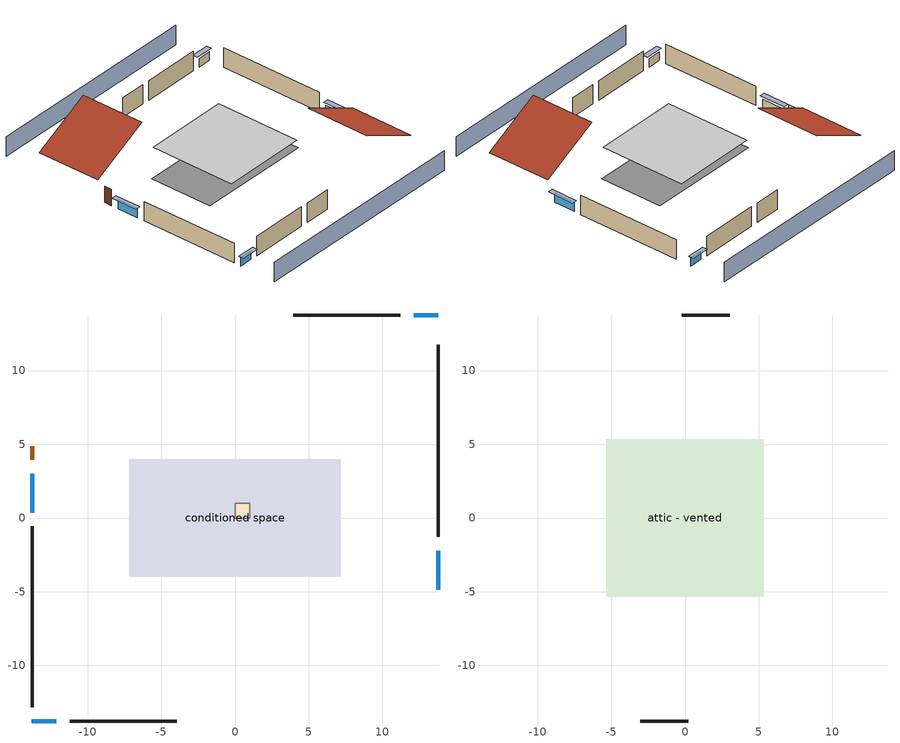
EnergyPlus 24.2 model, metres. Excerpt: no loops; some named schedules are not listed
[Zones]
conditioned space
 floor foundation (Slab1 construction): -7.17,-3.98 -7.17,3.98 7.17,3.98 7.17,-3.98 z0
 wall outside (AdiabaticWallConstruction 1): -13.77,4.86 -13.77,3.94 z0:2.03
 wall outside (AdiabaticWallConstruction): 13.77,-4.86 13.77,-2.21 / -13.77,3.01 -13.77,0.36 z0:1.19; -13.77,-13.77 -12.13,-13.77 / 13.77,13.77 12.13,13.77 z0:1.07
 wall outside (Wall1 construction): 13.77,-1.28 13.77,11.76 z0:2.44
 wall outside (Wall2 construction): -11.2,-13.77 -3.96,-13.77 z0:2.44
 wall outside (Wall3 construction): -13.77,-0.57 -13.77,-12.84 z0:2.44
 wall outside (Wall4 construction): 11.2,13.77 3.96,13.77 z0:2.44
 window (WindowConstruction): 13.77,-4.86 13.77,-2.21 z0:1.19
 window (WindowConstruction 1): -13.77,-13.77 -12.13,-13.77 z0:1.07
 window (WindowConstruction 2): -13.77,3.01 -13.77,0.36 z0:1.19
 window (WindowConstruction 3): 13.77,13.77 12.13,13.77 z0:1.07
 door (Door): -13.77,4.86 -13.77,3.94 z0:2.03
furnace airloop ret air zone
 floor adiabatic (AdiabaticConst): 0,0 0,1 1,1 1,0 z0
 wall adiabatic (AdiabaticConst): 0,1 0,0 1,0 1,1 0,1 z0:1
 ceiling adiabatic (AdiabaticConst): 1,0 1,1 0,1 0,0 z1
attic - vented
 floor to conditioned space (Floor1 construction Reversed): -5.34,-5.34 -5.34,5.34 5.34,5.34 5.34,-5.34 z2.44
 wall outside (Wall5 construction): -3.03,-13.77 0.22,-13.77 z0:2.44
 wall outside (Wall6 construction): 3.03,13.77 -0.22,13.77 z0:2.44
 roof outside (Roof1 construction): 13.77,-5.78,2.44 6.63,-5.78,6.01 6.63,-13.77,6.01 13.77,-13.77,2.44
 roof outside (Roof2 construction): -13.77,5.78,2.44 -6.63,5.78,6.01 -6.63,13.77,6.01 -13.77,13.77,2.44
shading: 13.77,18.34 -13.77,18.34 / -13.77,-18.34 13.77,-18.34 z0:2.44; 13.77,-1.9 13.77,-5.16 14.38,-5.16 14.38,-1.9 z1.49; -11.83,-13.77 -14.08,-13.77 -14.08,-14.38 -11.83,-14.38 z1.37; -13.77,0.06 -13.77,3.32 -14.38,3.32 -14.38,0.06 z1.49; 11.83,13.77 14.08,13.77 14.08,14.38 11.83,14.38 z1.37
[Building]
Building 1: Terrain=Suburbs
[Site:Location]
Portland Intl Arpt_OR: Latitude {deg}=45.59; Longitude {deg}=-122.6; Time Zone {hr}=-8; Elevation {m}=33; Keep Site Location Information=Yes
[Site:GroundTemperature:Shallow]
10.2558, 8.96328, 8.85977, 9.47314, 11.9355, 14.3863, 16.5111, 17.8571, 17.9714, 16.8767, 14.8061, 12.4304
[Site:WaterMainsTemperature]
Calculation Method=Schedule; Temperature Schedule=mains temperature schedule
[Material] Roughness=Rough; Thermal Absorptance=0.9
Name | Thickness {m} | Conductivity {W/m-K} | Density {kg/m3} | Specific Heat {J/kg-K} | Solar Absorptance | Visible Absorptance
asphalt or fiberglass shingles | 0.00635 | 0.162714 | 1121.4 | 1465.45 | 0.85 | 0.85
ceiling loosefill ins | 0.254 | 0.0480833 | 16.02 | 1046.75 | 0.7 | 0.7
ceiling stud and cavity | 0.1397 | 0.104117 | 65.682 | 1177.47 | 0.7 | 0.7
concrete 4.0 in. | 0.1016 | 1.803125 | 2242.8 | 837.4 | 0.7 | 0.7
door material | 0.04445 | 0.0612267 | 512.64 | 1214.23 | 0.7 | 0.7
floor covering | 0.0127 | 0.0450781 | 54.468 | 1339.84 | 0.9 | 0.9
furniture material conditioned space 1 | 0.1524 | 0.115458 | 640.8 | 1214.23 | 0.6 | 0.6
gypsum board | 0.0127 | 0.160291 | 801 | 837.4 | 0.6 | 0.6
osb sheathing 0.5 in. | 0.0127 | 0.115458 | 512.64 | 1214.23 | 0.6 | 0.6
osb sheathing 0.5 in. 1 | 0.0127 | 0.115458 | 512.64 | 1214.23 | 0.7 | 0.7
roof rigid ins | 0.00281632 | 0.029427 | 32.04 | 1214.23 | 0.7 | 0.7
wall rigid ins | 0.512978 | 0.029427 | 32.04 | 1214.23 | 0.7 | 0.7
wall stud and cavity | 0.1397 | 0.550994 | 139.0536 | 1170.24 | 0.7 | 0.7
wall stud and cavity 1 | 0.1397 | 0.727959 | 139.0536 | 1170.24 | 0.6 | 0.6
wall stud and cavity 2 | 0.0889 | 0.380278 | 52.3479 | 1209.89 | 0.7 | 0.7
wall stud and cavity 3 | 0.0889 | 0.391764 | 83.0341 | 1211.67 | 0.7 | 0.7
wood siding | 0.0254 | 0.102417 | 544.68 | 1172.36 | 0.85 | 0.85
wood siding 1; wood siding 2 | 0.0254 | 0.102417 | 544.68 | 1172.36 | 0.7 | 0.7
[Material:NoMass]
Adiabatic: Roughness=Rough; Thermal Resistance {m2-K/W}=176.1; Thermal Absorptance=0.9; Solar Absorptance=0.7; Visible Absorptance=0.7
[WindowMaterial:SimpleGlazingSystem]
WindowMaterial: U-Factor {W/m2-K}=6.58648; Solar Heat Gain Coefficient=0.76
[Construction]
AdiabaticConst: Adiabatic
AdiabaticWallConstruction: wood siding 1, wall rigid ins, wall stud and cavity 2, gypsum board
AdiabaticWallConstruction 1: wood siding 2, wall rigid ins, wall stud and cavity 2, gypsum board
Door: door material
Floor1 construction Reversed: gypsum board, ceiling stud and cavity, ceiling loosefill ins
furniture construction conditioned space 1: furniture material conditioned space 1
PartitionWallConstruction: gypsum board, wall stud and cavity 3, gypsum board
Roof1 construction; Roof2 construction: asphalt or fiberglass shingles, roof rigid ins, osb sheathing 0.5 in.
Slab1 construction: concrete 4.0 in., floor covering
Wall1 construction; Wall2 construction; Wall3 construction; Wall4 construction: wood siding, osb sheathing 0.5 in. 1, wall stud and cavity, gypsum board
Wall5 construction; Wall6 construction: wood siding, osb sheathing 0.5 in. 1, wall stud and cavity 1
WindowConstruction; WindowConstruction 1; WindowConstruction 2; WindowConstruction 3: WindowMaterial
[Zone] Multiplier=1
Name | Volume {m3} | Part of Total Floor Area
attic - vented | 90.8252 | Yes
conditioned space | 278.185 | Yes
furnace airloop ret air zone | 1 | No
[Space]
Name | Zone | Volume {m3} | Space Type
attic - vented 1 | attic - vented | 90.8252
conditioned space 1 | conditioned space | 278.185
furnace airloop ret air space | furnace airloop ret air zone |  | Plenum Space Type
[OtherEquipment] Design Level Calculation Method=EquipmentLevel
Name | Fuel Type | Zone or ZoneList or Space or SpaceList | Schedule | Design Level {W} | Fraction Latent | Fraction Radiant | Fraction Lost
furnace airloop_0 RetCondToDZ; furnace airloop_0 SupCondToDZ; furnace airloop_0 SupSensLkToDZ | None | attic - vented 1 | Always On Discrete | 0 | 0 | 0 | 0
furnace airloop_0 SupLatLkToDZ | None | attic - vented 1 | Always On Discrete | 0 | 1 | 0 | 0
clothes dryer 1 | NaturalGas | conditioned space 1 | clothes_dryer | 4133.92 | 0.015 | 0.081 | 0.85
cooking range 1 | Electricity | conditioned space 1 | cooking_range | 0 | 0.08 | 0.432 | 0.2
furnace airloop_0 SupCondToLv; furnace airloop_0 SupSensLkToCond; mech vent house fan sensible load; water heater sens | None | conditioned space 1 | Always On Discrete | 0 | 0 | 0 | 0
furnace airloop_0 SupLatLkToCond; mech vent house fan latent load; water heater lat | None | conditioned space 1 | Always On Discrete | 0 | 1 | 0 | 0
general water use latent | None | conditioned space 1 | general water use schedule | 44.1266 | 1 | 0 | 0
general water use sensible | None | conditioned space 1 | general water use schedule | -43.4886 | 0 | 0.6 | 0
misc fireplace | NaturalGas | conditioned space 1 | misc fireplace schedule | 345.03 | 0.1 | 0.3 | 0.4
water heater energy adjustment1 | Electricity | conditioned space 1 | Always On Discrete | 0.01 | 0 | 0 | 1
furnace airloop_0 RetCondToRP; furnace airloop_0 RetSensLkToRP | None | furnace airloop ret air space | Always On Discrete | 0 | 0 | 0 | 0
furnace airloop_0 RetLatLkToRP | None | furnace airloop ret air space | Always On Discrete | 0 | 1 | 0 | 0
[ZoneInfiltration:DesignFlowRate] Schedule=Always On Discrete; Design Flow Rate Calculation Method=Flow/Zone; Design Flow Rate {m3/s}=0
Name | Zone or ZoneList or Space or SpaceList
attic_vented 1 duct leakage imbalance infil flow | attic - vented 1
infil flow; natural vent flow; whole house fan flow | conditioned space 1
[ZoneInfiltration:EffectiveLeakageArea]
infil attic - vented 1: Zone or Space=attic - vented 1; Schedule=Always On Discrete; Effective Air Leakage Area {cm2}=3802.45; Stack Coefficient=0.000166082; Wind Coefficient=3.43841e-05
[ZoneMixing] Schedule=Always On Continuous; Design Flow Rate Calculation Method=Flow/Zone; Design Flow Rate {m3/s}=0
Name | Zone or Space | Source Zone or Space
furnace airloop_0 ZoneMixCondToDZ mix; whole house fan mix | attic - vented | conditioned space
furnace airloop_0 ZoneMixDZToCond mix | conditioned space | attic - vented
[SurfaceProperty:ExposedFoundationPerimeter]
Slab1: Exposed Perimeter Calculation Method=TotalExposedPerimeter; Total Exposed Perimeter {m}=44.59224
[SurfaceProperty:IncidentSolarMultiplier] Incident Solar Multiplier=1; Incident Solar Multiplier Schedule=trans schedule winter=0.85 summer=0.7
Window1; Window2; Window3; Window4
[InternalMass] Zone or ZoneList=conditioned space; Space or SpaceList=conditioned space 1
Name | Construction | Surface Area {m2}
furniture mass conditioned space 1 | furniture construction conditioned space 1 | 45.63397
partition wall mass | PartitionWallConstruction | 114.085
[Lights]
interior lighting: Zone or ZoneList or Space or SpaceList=conditioned space 1; Schedule=lighting_interior; Design Level Calculation Method=LightingLevel; Lighting Level {W}=206.057; Return Air Fraction=0; Fraction Radiant=0.6; Fraction Visible=0.2; Fraction Replaceable=1
[People]
occupants: Zone or ZoneList or Space or SpaceList=conditioned space 1; Number of People Schedule=occupants; Number of People Calculation Method=People; Number of People=2; Fraction Radiant=0.314171; Sensible Heat Fraction=0.56303; Activity Level Schedule=occupants activity schedule; Carbon Dioxide Generation Rate {m3/s-W}=0; Enable ASHRAE 55 Comfort Warnings=No; Mean Radiant Temperature Calculation Type=EnclosureAveraged
[ElectricEquipment] Zone or ZoneList or Space or SpaceList=conditioned space 1; Design Level Calculation Method=EquipmentLevel
Name | Schedule | Design Level {W} | Fraction Latent | Fraction Radiant | Fraction Lost
ceiling fan | ceiling_fan | 17.5254 | 0 | 0.558 | 0
clothes dryer | clothes_dryer | 311.168 | 0.015 | 0.081 | 0.85
clothes washer | clothes_washer | 326.556 | 0.03 | 0.162 | 0.7
cooking range | cooking_range | 1137.72 | 0.08 | 0.432 | 0.2
dishwasher | dishwasher | 510.371 | 0.3 | 0.18 | 0.4
fridge | fridge schedule | 43.7215 | 0 | 0.6 | 0
mech vent bath fan 0 | mech vent bath fan 0 schedule | 15 | 0 | 0 | 1
mech vent house fan | mech vent house fan schedule | 0 | 0 | 0 | 1
mech vent house fan cfis | mech vent house fan cfis schedule | 0 | 0 | 0 | 0
mech vent range fan 0 | mech vent range fan 0 schedule | 30 | 0 | 0 | 1
misc plug loads | plug_loads_other | 297.329 | 0.021 | 0.558 | 0.049
misc tv | plug_loads_tv | 404.878 | 0 | 0.6 | 0
whole house fan | Always On Discrete | 0 | 0 | 0 | 1
[SpaceList]
Plenum Space Type: furnace airloop ret air space
[AvailabilityManager:Scheduled] Schedule=Always On Discrete
furnace airloop Availability Manager; room ac airloop Availability Manager
[AirLoopHVAC:ReturnPlenum]
Air Loop HVAC Return Plenum 1: Zone=furnace airloop ret air zone
[WaterUse:Equipment]
dishwasher: Peak Flow Rate {m3/s}=6.9038e-06; Flow Rate Fraction Schedule=hot_water_dishwasher
[Foundation:Kiva]
Foundation Kiva 1: Initial Indoor Air Temperature {C}=21.1111; Wall Height Above Grade {m}=0.1016; Wall Depth Below Slab {m}=0.2032
[Foundation:Kiva:Settings]
Soil Conductivity {W/m-K}=1.3848; Soil Density {kg/m3}=1842.3; Soil Specific Heat {J/kg-K}=418.7; Ground Solar Absorptivity=0.9; Ground Thermal Absorptivity=0.9; Ground Surface Roughness {m}=0.03; Far-Field Width {m}=40; Deep-Ground Boundary Condition=ZeroFlux; Deep-Ground Depth {m}=40; Minimum Cell Dimension {m}=0.2; Maximum Cell Growth Coefficient=3; Simulation Timestep=Timestep
[Exterior:Lights]
exterior lighting: Schedule=exterior lighting schedule; Design Level {W}=6.19068
[EnergyManagementSystem:GlobalVariable]
furnace_airloop_0_DuctImbalLkExhFanEquivCond
furnace_airloop_0_DuctImbalLkExhFanEquivDZ
furnace_airloop_0_DuctImbalLkSupFanEquivCond
furnace_airloop_0_DuctImbalLkSupFanEquivDZ
furnace_airloop_0_DZ_T
furnace_airloop_0_DZ_W
furnace_airloop_0_RetCondToDZ
furnace_airloop_0_RetCondToRP
furnace_airloop_0_RetLatLkToRP
furnace_airloop_0_RetSensLkToRP
furnace_airloop_0_SupCondToDZ
furnace_airloop_0_SupCondToLv
furnace_airloop_0_SupLatLkToCond
furnace_airloop_0_SupLatLkToDZ
furnace_airloop_0_SupSensLkToCond
furnace_airloop_0_SupSensLkToDZ
furnace_airloop_0_ZoneMixCondToDZ
furnace_airloop_0_ZoneMixDZToCond
furnace_airloop_AH_MFR
furnace_airloop_AH_Tout
furnace_airloop_AH_VFR
furnace_airloop_AH_Wout
furnace_airloop_Fan_RTF
furnace_airloop_RA_T
furnace_airloop_Ra_W
infil_program_Qfan
infil_program_Qinf
natural_vent_program_Qnv
natural_vent_program_Qwhf
room_ac_airloop_Fan_RTF
[EnergyManagementSystem:Sensor]
Name | Output:Variable or Output:Meter Index Key | Output:Variable or Output:Meter
airflow_gain | infil flow | Infiltration Sensible Heat Gain Energy
airflow_gain_1 | natural vent flow | Infiltration Sensible Heat Gain Energy
airflow_gain_2 | whole house fan flow | Infiltration Sensible Heat Gain Energy
airflow_loss | infil flow | Infiltration Sensible Heat Loss Energy
airflow_loss_1 | natural vent flow | Infiltration Sensible Heat Loss Energy
airflow_loss_2 | whole house fan flow | Infiltration Sensible Heat Loss Energy
clg_load_cond |  | Cooling:EnergyTransfer:Zone:CONDITIONED SPACE
clg_load_duct |  | Cooling:EnergyTransfer:Zone:FURNACE AIRLOOP RET AIR ZONE
clg_sp_s; clg_sp_s_1 | cooling setpoint | Schedule Value
clothes_dryer_exhaust_0_sch_s | clothes_dryer | Schedule Value
cool_season | cooling season schedule | Schedule Value
ducts_conv | furnace airloop_0 RetCondToRP | Other Equipment Convective Heating Energy
ducts_conv_1 | furnace airloop_0 RetLatLkToRP | Other Equipment Convective Heating Energy
ducts_conv_2 | furnace airloop_0 RetSensLkToRP | Other Equipment Convective Heating Energy
ducts_conv_3 | furnace airloop_0 SupCondToLv | Other Equipment Convective Heating Energy
ducts_conv_4 | furnace airloop_0 SupLatLkToCond | Other Equipment Convective Heating Energy
ducts_conv_5 | furnace airloop_0 SupSensLkToCond | Other Equipment Convective Heating Energy
ducts_rad | furnace airloop_0 RetCondToRP | Other Equipment Radiant Heating Energy
ducts_rad_1 | furnace airloop_0 RetLatLkToRP | Other Equipment Radiant Heating Energy
ducts_rad_2 | furnace airloop_0 RetSensLkToRP | Other Equipment Radiant Heating Energy
ducts_rad_3 | furnace airloop_0 SupCondToLv | Other Equipment Radiant Heating Energy
ducts_rad_4 | furnace airloop_0 SupLatLkToCond | Other Equipment Radiant Heating Energy
ducts_rad_5 | furnace airloop_0 SupSensLkToCond | Other Equipment Radiant Heating Energy
furnace_airloop_0_DZ_T_s | attic - vented | Zone Air Temperature
furnace_airloop_0_DZ_W_s | attic - vented | Zone Mean Air Humidity Ratio
furnace_airloop_AH_MFR_s | Node 14 | System Node Mass Flow Rate
furnace_airloop_AH_Tout_s | Node 14 | System Node Temperature
furnace_airloop_AH_VFR_s | Node 14 | System Node Current Density Volume Flow Rate
furnace_airloop_AH_Wout_s | Node 14 | System Node Humidity Ratio
furnace_airloop_RA_T_s | Node 17 | System Node Temperature
furnace_airloop_Ra_W_s | Node 17 | System Node Humidity Ratio
htg_load_cond |  | Heating:EnergyTransfer:Zone:CONDITIONED SPACE
htg_load_duct |  | Heating:EnergyTransfer:Zone:FURNACE AIRLOOP RET AIR ZONE
htg_sp_s; htg_sp_s_1 | heating setpoint | Schedule Value
ig_ee_conv | ceiling fan | Electric Equipment Convective Heating Energy
ig_ee_conv_1 | clothes dryer | Electric Equipment Convective Heating Energy
ig_ee_conv_3 | cooking range | Electric Equipment Convective Heating Energy
ig_ee_conv_4 | dishwasher | Electric Equipment Convective Heating Energy
ig_ee_conv_5 | fridge | Electric Equipment Convective Heating Energy
ig_ee_conv_6 | misc plug loads | Electric Equipment Convective Heating Energy
ig_ee_conv_7 | misc tv | Electric Equipment Convective Heating Energy
ig_ee_conv_8 | whole house fan | Electric Equipment Convective Heating Energy
ig_ee_rad | ceiling fan | Electric Equipment Radiant Heating Energy
ig_ee_rad_1 | clothes dryer | Electric Equipment Radiant Heating Energy
ig_ee_rad_3 | cooking range | Electric Equipment Radiant Heating Energy
ig_ee_rad_4 | dishwasher | Electric Equipment Radiant Heating Energy
ig_ee_rad_5 | fridge | Electric Equipment Radiant Heating Energy
ig_ee_rad_6 | misc plug loads | Electric Equipment Radiant Heating Energy
ig_ee_rad_7 | misc tv | Electric Equipment Radiant Heating Energy
ig_ee_rad_8 | whole house fan | Electric Equipment Radiant Heating Energy
ig_lgt_conv | interior lighting | Lights Convective Heating Energy
ig_lgt_rad | interior lighting | Lights Radiant Heating Energy
ig_lgt_vis | interior lighting | Lights Visible Radiation Heating Energy
ig_oe_conv | clothes dryer 1 | Other Equipment Convective Heating Energy
ig_oe_conv_1 | cooking range 1 | Other Equipment Convective Heating Energy
ig_oe_conv_2 | general water use latent | Other Equipment Convective Heating Energy
ig_oe_conv_3 | general water use sensible | Other Equipment Convective Heating Energy
ig_oe_conv_4 | misc fireplace | Other Equipment Convective Heating Energy
ig_oe_conv_5 | water heater energy adjustment1 | Other Equipment Convective Heating Energy
ig_oe_conv_6 | water heater lat | Other Equipment Convective Heating Energy
ig_oe_conv_7 | water heater sens | Other Equipment Convective Heating Energy
ig_oe_rad | clothes dryer 1 | Other Equipment Radiant Heating Energy
ig_oe_rad_1 | cooking range 1 | Other Equipment Radiant Heating Energy
ig_oe_rad_2 | general water use latent | Other Equipment Radiant Heating Energy
ig_oe_rad_3 | general water use sensible | Other Equipment Radiant Heating Energy
ig_oe_rad_4 | misc fireplace | Other Equipment Radiant Heating Energy
ig_oe_rad_5 | water heater energy adjustment1 | Other Equipment Radiant Heating Energy
ig_oe_rad_6 | water heater lat | Other Equipment Radiant Heating Energy
ig_oe_rad_7 | water heater sens | Other Equipment Radiant Heating Energy
ig_ppl_conv | occupants | People Convective Heating Energy
ig_ppl_rad | occupants | People Radiant Heating Energy
im_conv | furniture mass conditioned space 1 | Surface Inside Face Convection Heat Gain Energy
im_conv_1 | partition wall mass | Surface Inside Face Convection Heat Gain Energy
im_ig | furniture mass conditioned space 1 | Surface Inside Face Internal Gains Radiation Heat Gain Energy
im_ig_1 | partition wall mass | Surface Inside Face Internal Gains Radiation Heat Gain Energy
im_lgt | furniture mass conditioned space 1 | Surface Inside Face Lights Radiation Heat Gain Energy
im_lgt_1 | partition wall mass | Surface Inside Face Lights Radiation Heat Gain Energy
im_sol | furniture mass conditioned space 1 | Surface Inside Face Solar Radiation Heat Gain Energy
im_sol_1 | partition wall mass | Surface Inside Face Solar Radiation Heat Gain Energy
im_surf | furniture mass conditioned space 1 | Surface Inside Face Net Surface Thermal Radiation Heat Gain Energy
im_surf_1 | partition wall mass | Surface Inside Face Net Surface Thermal Radiation Heat Gain Energy
mech_vent_bath_fan_0_sch_s | mech vent bath fan 0 schedule | Schedule Value
mech_vent_range_fan_0_sch_s | mech vent range fan 0 schedule | Schedule Value
mv_conv | mech vent bath fan 0 | Electric Equipment Convective Heating Energy
mv_conv_1 | mech vent house fan | Electric Equipment Convective Heating Energy
mv_conv_2 | mech vent house fan cfis | Electric Equipment Convective Heating Energy
mv_conv_3 | mech vent range fan 0 | Electric Equipment Convective Heating Energy
mv_conv_4 | mech vent house fan latent load | Other Equipment Convective Heating Energy
mv_conv_5 | mech vent house fan sensible load | Other Equipment Convective Heating Energy
mv_rad | mech vent bath fan 0 | Electric Equipment Radiant Heating Energy
mv_rad_1 | mech vent house fan | Electric Equipment Radiant Heating Energy
mv_rad_2 | mech vent house fan cfis | Electric Equipment Radiant Heating Energy
mv_rad_3 | mech vent range fan 0 | Electric Equipment Radiant Heating Energy
mv_rad_4 | mech vent house fan latent load | Other Equipment Radiant Heating Energy
mv_rad_5 | mech vent house fan sensible load | Other Equipment Radiant Heating Energy
natural_vent_s | natural vent schedule | Schedule Value
out_pb_s |  | Site Outdoor Air Barometric Pressure
out_wt_s |  | Site Outdoor Air Humidity Ratio
site_vw_s |  | Site Wind Speed
ss_back_out | Window1 | Surface Window Shortwave from Zone Back Out Window Heat Transfer Rate
ss_back_out_1 | Window2 | Surface Window Shortwave from Zone Back Out Window Heat Transfer Rate
ss_back_out_2 | Window3 | Surface Window Shortwave from Zone Back Out Window Heat Transfer Rate
ss_back_out_3 | Window4 | Surface Window Shortwave from Zone Back Out Window Heat Transfer Rate
ss_conv | Door1 | Surface Inside Face Convection Heat Gain Energy
ss_conv_1 | Window1 | Surface Inside Face Convection Heat Gain Energy
ss_conv_2 | Window2 | Surface Inside Face Convection Heat Gain Energy
ss_conv_3 | Window3 | Surface Inside Face Convection Heat Gain Energy
ss_conv_4 | Window4 | Surface Inside Face Convection Heat Gain Energy
ss_ig | Door1 | Surface Inside Face Internal Gains Radiation Heat Gain Energy
ss_ig_1 | Window1 | Surface Inside Face Internal Gains Radiation Heat Gain Energy
ss_ig_2 | Window2 | Surface Inside Face Internal Gains Radiation Heat Gain Energy
ss_ig_3 | Window3 | Surface Inside Face Internal Gains Radiation Heat Gain Energy
ss_ig_4 | Window4 | Surface Inside Face Internal Gains Radiation Heat Gain Energy
ss_lgt | Door1 | Surface Inside Face Lights Radiation Heat Gain Energy
ss_sol | Door1 | Surface Inside Face Solar Radiation Heat Gain Energy
ss_surf | Door1 | Surface Inside Face Net Surface Thermal Radiation Heat Gain Energy
ss_surf_1 | Window1 | Surface Inside Face Net Surface Thermal Radiation Heat Gain Energy
ss_surf_2 | Window2 | Surface Inside Face Net Surface Thermal Radiation Heat Gain Energy
ss_surf_3 | Window3 | Surface Inside Face Net Surface Thermal Radiation Heat Gain Energy
ss_surf_4 | Window4 | Surface Inside Face Net Surface Thermal Radiation Heat Gain Energy
ss_trans_in | Window1 | Surface Window Transmitted Solar Radiation Rate
ss_trans_in_1 | Window2 | Surface Window Transmitted Solar Radiation Rate
ss_trans_in_2 | Window3 | Surface Window Transmitted Solar Radiation Rate
ss_trans_in_3 | Window4 | Surface Window Transmitted Solar Radiation Rate
ss_trans_out | Window1 | Surface Inside Face Initial Transmitted Diffuse Transmitted Out Window Solar Radiation Rate
ss_trans_out_1 | Window2 | Surface Inside Face Initial Transmitted Diffuse Transmitted Out Window Solar Radiation Rate
ss_trans_out_2 | Window3 | Surface Inside Face Initial Transmitted Diffuse Transmitted Out Window Solar Radiation Rate
ss_trans_out_3 | Window4 | Surface Inside Face Initial Transmitted Diffuse Transmitted Out Window Solar Radiation Rate
s_conv | Floor1 | Surface Inside Face Convection Heat Gain Energy
s_conv_1 | Slab1 | Surface Inside Face Convection Heat Gain Energy
s_conv_2 | Wall1 | Surface Inside Face Convection Heat Gain Energy
s_conv_3 | Wall2 | Surface Inside Face Convection Heat Gain Energy
s_conv_4 | Wall3 | Surface Inside Face Convection Heat Gain Energy
s_conv_5 | Wall4 | Surface Inside Face Convection Heat Gain Energy
s_ig | Floor1 | Surface Inside Face Internal Gains Radiation Heat Gain Energy
s_ig_1 | Slab1 | Surface Inside Face Internal Gains Radiation Heat Gain Energy
s_ig_2 | Wall1 | Surface Inside Face Internal Gains Radiation Heat Gain Energy
s_ig_3 | Wall2 | Surface Inside Face Internal Gains Radiation Heat Gain Energy
s_ig_4 | Wall3 | Surface Inside Face Internal Gains Radiation Heat Gain Energy
s_ig_5 | Wall4 | Surface Inside Face Internal Gains Radiation Heat Gain Energy
s_lgt | Floor1 | Surface Inside Face Lights Radiation Heat Gain Energy
s_lgt_1 | Slab1 | Surface Inside Face Lights Radiation Heat Gain Energy
s_lgt_2 | Wall1 | Surface Inside Face Lights Radiation Heat Gain Energy
s_lgt_3 | Wall2 | Surface Inside Face Lights Radiation Heat Gain Energy
s_lgt_4 | Wall3 | Surface Inside Face Lights Radiation Heat Gain Energy
s_lgt_5 | Wall4 | Surface Inside Face Lights Radiation Heat Gain Energy
s_sol | Floor1 | Surface Inside Face Solar Radiation Heat Gain Energy
s_sol_1 | Slab1 | Surface Inside Face Solar Radiation Heat Gain Energy
s_sol_2 | Wall1 | Surface Inside Face Solar Radiation Heat Gain Energy
s_sol_3 | Wall2 | Surface Inside Face Solar Radiation Heat Gain Energy
s_sol_4 | Wall3 | Surface Inside Face Solar Radiation Heat Gain Energy
s_sol_5 | Wall4 | Surface Inside Face Solar Radiation Heat Gain Energy
s_surf | Floor1 | Surface Inside Face Net Surface Thermal Radiation Heat Gain Energy
s_surf_1 | Slab1 | Surface Inside Face Net Surface Thermal Radiation Heat Gain Energy
s_surf_2 | Wall1 | Surface Inside Face Net Surface Thermal Radiation Heat Gain Energy
s_surf_3 | Wall2 | Surface Inside Face Net Surface Thermal Radiation Heat Gain Energy
s_surf_4 | Wall3 | Surface Inside Face Net Surface Thermal Radiation Heat Gain Energy
s_surf_5 | Wall4 | Surface Inside Face Net Surface Thermal Radiation Heat Gain Energy
water_heater_T_set | water heater setpoint | Schedule Value
[EnergyManagementSystem:Actuator]
attic_vented_1_duct_leakage_imbalance_infil_flow_act: Actuated Component Unique=attic_vented 1 duct leakage imbalance infil flow; Actuated Component Type=Zone Infiltration; Actuated Component Control Type=Air Exchange Flow Rate
